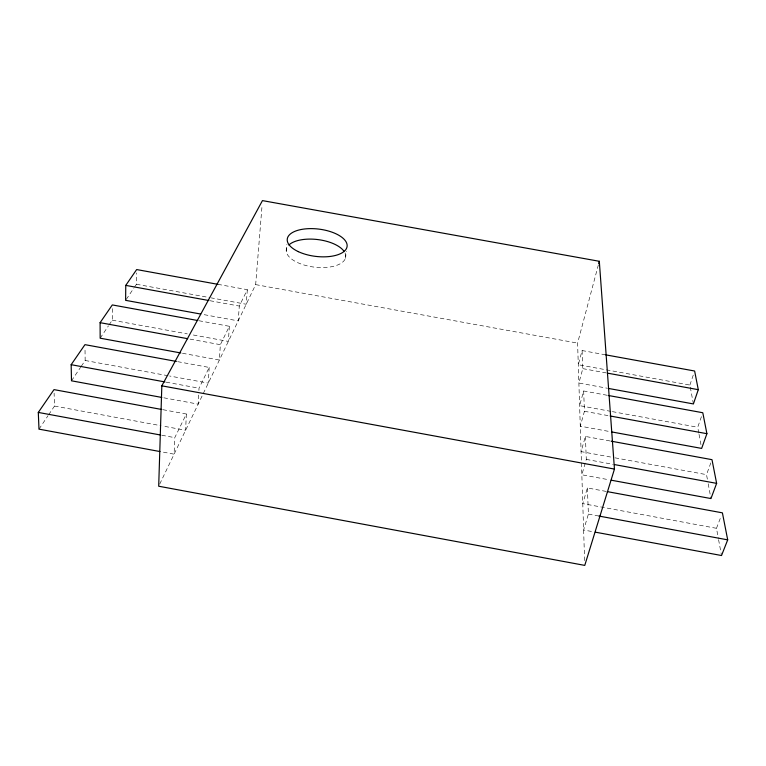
<?xml version="1.0" encoding="UTF-8"?>
<svg xmlns="http://www.w3.org/2000/svg" width="766" height="766" viewBox="0 0 766 766"><rect width="100%" height="100%" fill="white"/><g stroke="black" fill="none" stroke-linecap="round" stroke-linejoin="round"><path stroke-width="0.57" stroke-dasharray="3.83 2.87" d="M109.088 324.918L112.276 320.178L112.305 307.271M134.529 287.097L136.434 284.263L136.607 272.945M162.928 409.695L186.358 414.013L174.772 437.645L174.112 454.161L161.186 451.768M186.358 414.013L185.611 430.262L162.201 425.934M198.653 395.026L198.174 404.132L162.986 397.65M198.901 390.478L199.016 388.199L209.195 367.441L177.549 361.638M209.195 367.441L208.285 383.115L169.592 376.001M198.94 320.734L229.379 326.297L220.359 344.671L219.382 360.039L181.982 353.183M229.379 326.297L228.345 341.406L191.998 334.761M217.898 284.33L247.332 289.682L239.298 306.065L238.216 320.887L201.86 314.252M247.332 289.682L246.212 304.255L211.177 297.878M159.73 484.064L255.662 284.617L262.077 205.345M286.264 251.334L286.944 244.22M345.428 258.353L346.328 251.296M584.611 560.607L577.593 343.111L598.399 264.749M605.542 354.821L582.103 350.55L578.292 364.731L689.898 385.059L693.393 403.931M582.103 350.55L582.802 368.637L578.876 383.038L606.921 388.161M607.017 395.246L583.663 390.986L579.603 405.645L611.182 411.419M583.663 390.986L584.439 411.285L580.274 426.174L609.449 431.517M610.023 440.967L585.406 436.448L581.088 451.605L613.911 457.628M585.406 436.448L586.296 459.399L581.844 474.786L608.836 479.755M606.174 491.418L587.388 487.952L582.773 503.607L716.469 528.301L718.364 538.508M587.388 487.952L588.403 514.11L583.625 529.995L594.138 531.939M689.898 385.059L693.536 374.258M698.812 433.125L697.721 427.246L702.02 414.971M707.363 479.2L706.52 474.642L710.819 462.875M716.469 528.301L721.141 516.16M38.989 429.142L48.047 415.67M48.689 414.712L54.52 406.057L54.108 393.14M71.497 380.807L80.612 367.259M81.263 366.292L85.16 360.489L84.997 348.051M100.164 338.189L108.446 325.866M126.256 299.391L133.887 288.045M255.662 284.617L577.593 343.111M136.434 284.263L210.008 297.668M210.037 300.732L239.298 306.065M582.802 368.637L606.126 372.889M112.276 320.178L187.316 333.899M612.35 411.629L697.721 427.246M190.006 339.118L220.359 344.671M584.439 411.285L608.932 415.766M85.16 360.489L168.415 375.79M615.088 457.848L706.52 474.642M166.174 382.167L199.016 388.199M586.296 459.399L613.298 464.368M54.52 406.057L161.032 425.724M161.827 435.26L174.772 437.645M588.403 514.11L598.935 516.054M699.032 434.303L701.436 447.239M708.205 483.758L710.953 498.561M718.575 539.647L721.313 554.393M344.997 252.885A29.96 13.893 6.9 0 1 312.566 266.894A29.96 13.893 6.9 0 1 289.356 244.555"/><path stroke-width="1.15" d="M217.898 284.33L136.664 269.555L125.768 285.383L125.614 300.339L200.682 314.041M161.827 385.825L158.696 486.219L584.764 565.394L614.456 469.079L599.318 261.292L262.451 200.606L161.827 385.825L614.456 469.079M598.706 263.59L599.318 261.292M605.542 354.821L694.628 371.012L698.286 389.683L693.393 403.931L608.089 388.372M608.185 395.457L702.795 412.74L706.903 433.69L701.646 448.416L611.785 431.947M611.191 441.178L711.987 459.667L716.631 483.365L710.953 498.561L611.182 480.186M607.352 491.638L722.405 512.847L727.7 539.858L721.524 555.522L595.306 532.159M160.008 451.557L38.989 429.142L38.3 412.424L54.003 389.616L161.76 409.484M161.817 397.439L71.497 380.807L71.161 364.693L84.959 344.652L176.381 361.428M180.814 352.973L100.164 338.189L100.097 322.668L112.315 304.925L197.772 320.523M125.768 285.383L208.869 300.521M607.294 373.109L698.286 389.683M100.097 322.668L187.67 338.696M610.1 415.976L706.903 433.69M71.161 364.693L164.996 381.947M614.476 464.579L716.631 483.365M38.3 412.424L160.649 435.04M598.935 516.054L727.7 539.858M289.356 244.555A29.96 13.893 6.9 0 1 317.517 239.538A29.96 13.893 6.9 0 1 343.857 251.047M298.328 251.641A30.133 13.731 7 0 0 346.778 247.763A30.133 13.731 7 0 0 306.457 228.795A30.133 13.731 7 0 0 298.328 251.641"/></g></svg>
